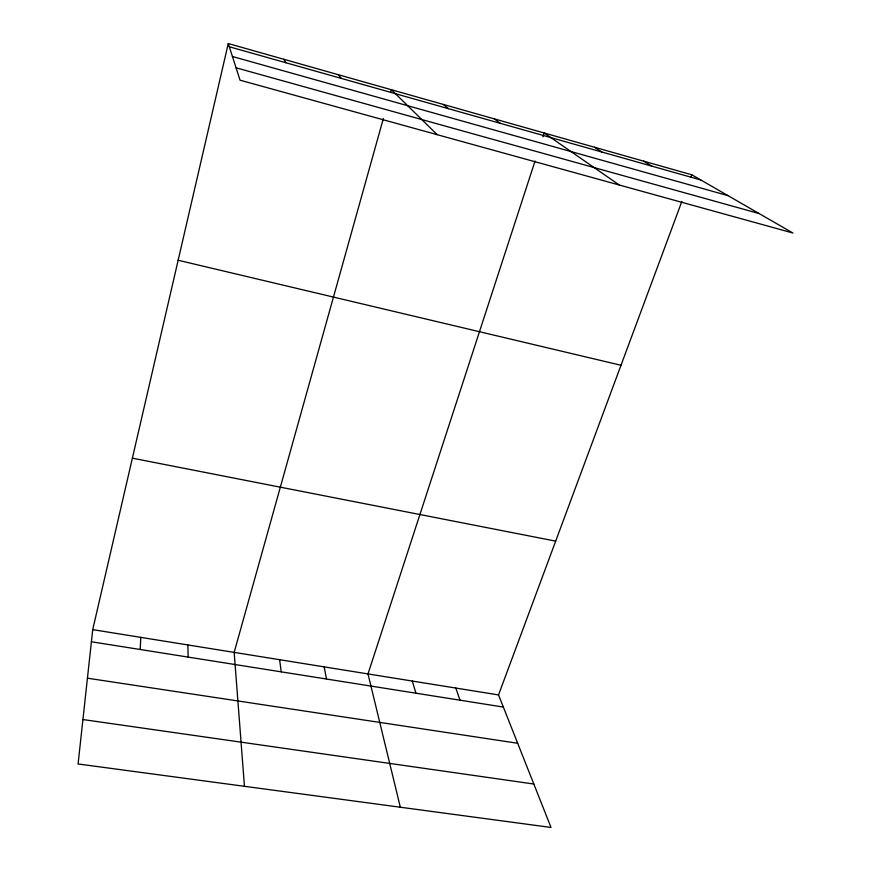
<?xml version="1.0" encoding="UTF-8"?>
<svg xmlns="http://www.w3.org/2000/svg" width="871" height="871" viewBox="0 0 871 871"><rect width="100%" height="100%" fill="white"/><g stroke="black" fill="none" stroke-linecap="round" stroke-linejoin="round"><path stroke-width="1.31" d="M140.22 649.505L140.764 637.365M228.267 43.55L240.048 80.186L792.915 233.014L691.77 174.777L228.267 43.55L92.729 629.635L78.085 763.976L551.016 827.45L498.539 694.927L681.884 201.386M383.371 118.489L234.168 652.39L244.446 786.306M390.676 92.359L391.406 89.746L437.22 134.689M535.055 161.026L367.998 673.925L400.333 807.221M542.949 136.823L544.19 133.002L619.314 185.022M690.823 177.314L691.77 174.777M82.93 719.544L533.825 784.031M87.438 678.193L517.679 743.268M91.401 641.764L503.34 707.056M92.729 629.635L498.539 694.927M132.381 458.179L555.676 541.131M178.152 260.255L621.001 365.276M236.063 67.786L759.142 213.569M232.437 56.506L727.993 195.637M229.302 46.762L700.785 179.97M643.625 161.146L651.889 166.154M594.447 147.221L601.926 152.044M494.347 118.892L500.172 123.29M443.437 104.476L448.391 108.657M338.231 74.688L341.312 78.401M283.859 59.293L285.938 62.766M455.816 688.057L460.019 700.186M412.31 681.057L415.903 693.196M324.197 666.87L326.494 679.021M279.602 659.695L281.224 671.846M187.896 644.943L188.114 657.093"/></g></svg>
